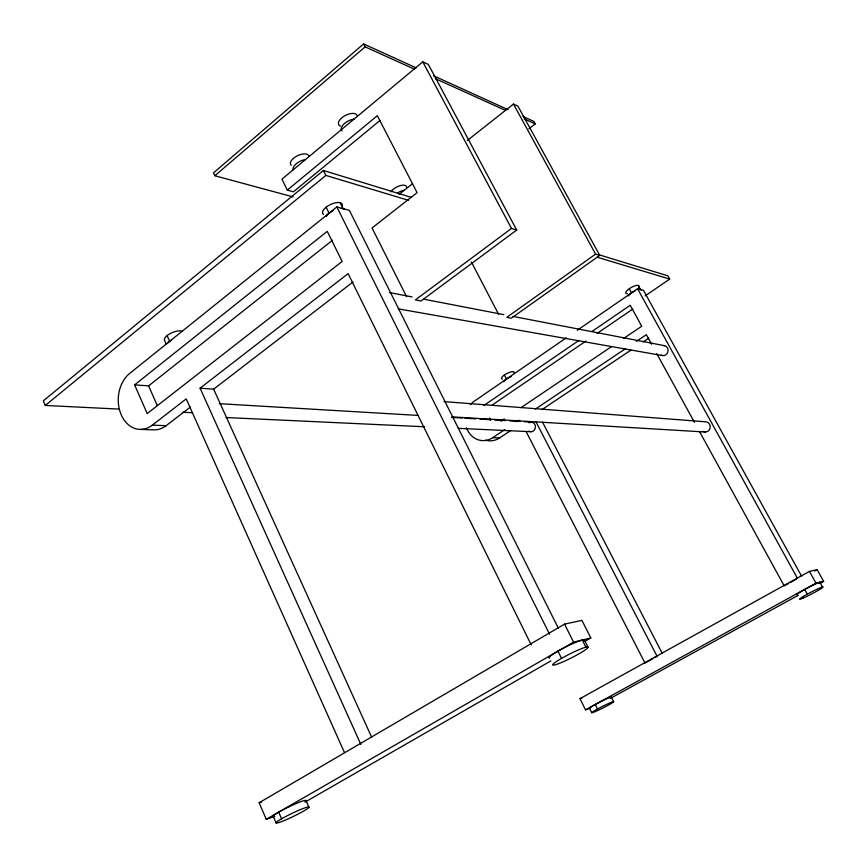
<?xml version="1.0" encoding="UTF-8"?>
<svg xmlns="http://www.w3.org/2000/svg" width="867" height="867" viewBox="0 0 867 867"><rect width="100%" height="100%" fill="white"/><g stroke="black" fill="none" stroke-linecap="round" stroke-linejoin="round"><path stroke-width="1.3" d="M416.29 67.908L363.598 43.924L213.488 172.912L214.843 175.741L293.187 196.917M214.843 175.741L365.115 46.851L414.437 69.176M516.699 230.037L511.497 228.444L415.38 299.917L421.004 300.99L516.699 230.037L428.363 64.451L422.782 61.85L281.948 179.155L287.313 190.122L293.436 191.813L379.995 120.491M287.313 190.122L377.34 115.69L417.092 192.658L372.051 227.978L406.59 296.655M411.478 197.416L323.413 170.485L43.35 400.857L45.268 405.453L119.483 409.116M45.268 405.453L325.873 175.405L408.595 200.353M558.337 628.185L349.379 210.356L336.851 206.953L129.627 373.482A30.237 22.856 -87.2 0 0 121.25 414.86A30.237 22.856 -87.2 0 0 152.278 425.166L166.161 425.675L190.393 407.035M134.623 384.872L327.26 231.337L342.129 261.466L147.206 413.581L134.623 384.872L148.604 385.869L332.484 240.267M399.026 194.392L412.627 183.652M467.421 140.411L513.47 104.073L517.957 106.164L599.747 255.386L511.324 318.189L506.805 317.333L595.607 254.129L599.747 255.386M528.848 128.847L535.264 123.883L533.92 121.456L522.899 116.427M152.278 425.166L186.221 398.896L344.448 752.502M360.867 744.46L200.082 388.178L348.122 273.625L531.233 644.896M200.082 388.178L213.64 389.153L353.064 281.948M566.27 337.848L474.271 401.226A21.252 18.489 -86.7 0 0 470.467 404.672M577.335 330.229L637.559 288.744L643.477 290.358L801.639 576.262M483.927 405.453L578.853 340.46M592.259 331.281L630.222 305.282L641.732 326.252L623.85 338.314M645.156 295.885L669.703 279.087L667.883 275.836L599.249 254.844M491.99 405.192L585.886 341.078M597.07 333.448L632.845 309.031M500.888 421.243L504.247 418.978M521.013 407.674L611.549 346.605M466.479 427.756A21.252 18.489 -86.7 0 0 492.727 437.683L504.681 429.674M516.634 421.655L518.813 420.192M535.405 409.072L625.064 348.957M636.27 341.446L646.359 334.684L651.561 344.166M485.596 440.176A21.068 18.38 -86.7 0 0 499.576 437.943L510.836 430.411M542.048 409.549L630.862 350.17M643.227 341.901L648.841 338.141M274.839 816.367L266.234 819.315L259.157 802.744L564.547 624.121L581.92 620.382L590.806 637.96L585.323 641.114M266.234 819.315L573.586 642.154L590.806 637.96M305.119 802.051L550.87 660.903M610.953 697.751A12.301 0.856 -26.8 0 0 600.82 701.598A12.301 0.856 -26.8 0 0 589.798 708.317L585.55 709.845L579.98 698.65L809.442 571.386L817.169 569.717L823.65 581.356L820.301 583.198M652.71 658.812L645.005 663.082L526.063 431.473M654.91 657.587L657.11 656.373L535.904 421.698M788.656 583.437L784.212 585.908L699.68 431.853M790.877 582.201L796.437 579.123M814.807 571.028L817.169 569.717M585.55 709.845L816.01 583.209L823.65 581.356M610.335 698.39L798.312 595.261M259.157 802.744L261.596 801.953M579.98 698.65L582.321 697.892M140.768 429.403L154.716 429.869A29.868 22.715 -87.2 0 0 166.161 425.675M492.727 437.683L499.576 437.943M225.962 417.526L424.462 426.759M458.22 428.331L531.135 431.712M182.894 412.248L192.344 412.714M452.097 416.886L705.38 432.015M219.264 403.675L417.731 415.401M451.479 417.395L462.284 418.035M464.983 418.197L475.788 418.837M479.83 419.075L490.635 419.715M494.689 419.953L505.483 420.593M509.536 420.831L520.341 421.47M524.383 421.709L531.135 422.11M444.034 401.616L705.37 421.774A5.126 4.834 -84.4 0 1 710.051 428.157A5.126 4.834 -84.4 0 1 702.964 431.365M398.321 308.869L662.171 355.524M389.5 292.569L412.096 296.926M424.05 299.234L503.792 314.645M513.091 316.433L664.599 345.695M597.32 257.261L669.703 279.087M435.397 78.669L505.667 110.488M524.167 118.855L535.264 123.883M433.446 75.711L508.192 109.741M819.868 582.277L822.48 586.992M809.442 571.386L816.01 583.209M638.231 285.406L640.529 289.556M804.706 589.43L807.329 594.166M637.559 288.744L797.553 578.506M629.301 288.689L631.588 292.851M656.763 353.649L694.478 422.37M513.47 104.073L595.607 254.129M422.782 61.85L511.497 228.444M363.598 43.924L365.115 46.851M471.399 261.986L498.59 314.255M542.514 422.142L662.29 653.447M504.388 374.988L506.48 379.031M489.487 418.046L490.679 420.408M584.51 640.182L588.086 647.291A19.843 2.113 -26.8 0 1 561.122 662.659A19.843 2.113 -26.8 0 1 561.838 658.216A19.843 2.113 -26.8 0 1 588.086 647.291M611.441 697.252L613.684 701.717A12.311 0.813 -26.8 0 1 596.81 710.929A12.311 0.813 -26.8 0 1 597.623 708.946A12.311 0.813 -26.8 0 1 613.684 701.717M582.299 640.03L585.908 647.183M564.547 624.121L573.586 642.154M595.25 704.513L597.504 709.011M340.2 202.726L343.159 208.665M323.413 170.485L325.873 175.405M589.484 708.22L591.717 712.696M336.851 206.953L549.537 634.2M557.947 651.16L561.545 658.378M326.133 207.224L329.092 213.184M213.64 389.153L371.607 737.091M167.082 335.583L169.65 341.316M166.247 344.123L164.708 340.698A10.285 4.162 -22.3 0 1 170.203 333.557A10.285 4.162 -22.3 0 1 182.319 331.357M148.604 385.869L157.306 405.604M306.116 800.75L308.977 807.318A18.337 1.658 -25.7 0 1 283.086 820.995A18.337 1.658 -25.7 0 1 285.416 816.703A18.337 1.658 -25.7 0 1 308.977 807.318M278.708 812.13L281.58 818.806M273.138 816.107L275.988 822.75M797.488 594.567A13.341 0.975 -27.5 0 1 809.334 586.981A13.341 0.975 -27.5 0 1 819.261 583.426M628.272 295.972A7.5 2.243 -29.2 0 1 634.969 290.911M638.242 289.697A7.5 2.243 -29.2 0 1 641.092 289.903M549.7 658.064A19.811 2.211 -26.7 0 1 566.91 646.392A19.811 2.211 -26.7 0 1 583.805 641.168M273.452 816.454A18.305 1.745 -25.6 0 1 290.748 805.952A18.305 1.745 -25.6 0 1 305.227 801.661M168.133 342.758A10.296 4.129 -22.4 0 1 171.655 339.929M326.079 216.512A10.827 4.769 -26 0 1 332.961 210.714M341.273 208.438A10.827 4.769 -26 0 1 344.513 209.315M323.434 214.463A10.805 4.812 -25.9 0 1 330.847 204.341A10.805 4.812 -25.9 0 1 342.357 205.761M503.64 381.783A7.109 2.059 -27.3 0 1 511.324 376.506M502.405 379.107A7.109 2.081 -27.3 0 1 506.729 373.579A7.109 2.081 -27.3 0 1 514.012 373.027M627.372 293.642A7.5 2.265 -29.3 0 1 627.09 290.488A7.5 2.265 -29.3 0 1 635.446 285.677A7.5 2.265 -29.3 0 1 638.589 287.183M529.011 422.782A4.812 4.259 -86.9 0 1 534.408 423.779A4.812 4.259 -86.9 0 1 534.408 429.956A4.812 4.259 -86.9 0 1 529 431.094M663.385 345.575A5.061 4.671 -76.4 0 1 667.926 351.731A5.061 4.671 -76.4 0 1 661.044 355.069M390.8 191.91A9.082 3.967 -27.4 0 1 400.662 185.495A9.082 3.967 -27.4 0 1 406.58 187.987M291.301 165.315A10.09 4.888 -25.6 0 1 296.774 156.071A10.09 4.888 -25.6 0 1 308.88 155.93M340.493 126.062A10.274 5.083 -27.1 0 1 344.015 116.221A10.274 5.083 -27.1 0 1 357.15 115.701M397.899 192.745A9.093 3.934 -27.4 0 1 404.271 190.252M342.01 130.83A10.296 5.05 -27.1 0 1 343.809 124.122A10.296 5.05 -27.1 0 1 354.104 119.05M293.219 169.759A10.101 4.855 -25.7 0 1 296.308 163.7A10.101 4.855 -25.7 0 1 305.531 159.506M803.395 597.959A13.352 0.932 -27.5 0 0 822.87 587.327A13.352 0.932 -27.5 0 0 807.47 594.079A13.352 0.932 -27.5 0 0 803.395 597.959"/></g></svg>
